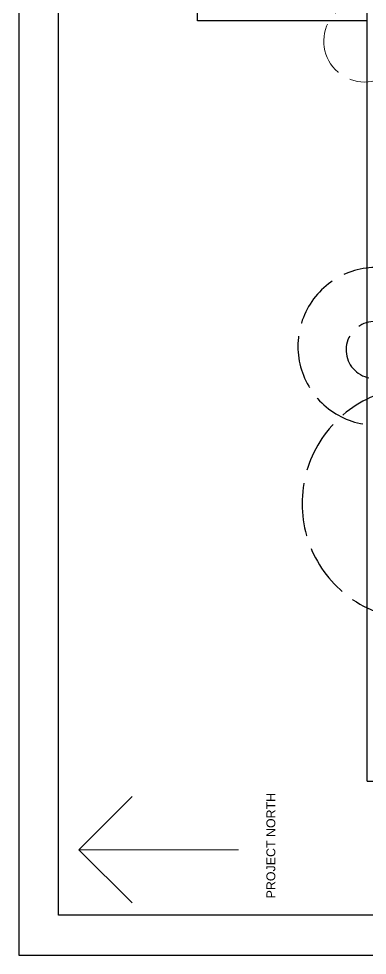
# Model space of a CAD drawing. Header units: inches. Extents: x 12 to 619, y -4 to 515.
# Drawn here: x 12.1 to 90.7, y -4 to 206.8 of the extents above; entities that cross this region are included whole.
import ezdxf

# ---------------------------------------------------------------- set-up
doc = ezdxf.new("R2010")
doc.units = ezdxf.units.IN
doc.header["$MEASUREMENT"] = 0
doc.linetypes.add('ACAD_ISO02W100', pattern=[15, 12, -3])
for name, color, linetype, lineweight in [('00-page-edge', 7, 'Continuous', 9), ('A101-Floorplan-1st-floor', 7, 'Continuous', 9), ('A201-Floorplan-2nd-floor', 3, 'Continuous', 9), ('E101-Electrical-1st-floor', 7, 'Continuous', 9), ('E201-Electrical-2nd-floor', 3, 'Continuous', 9)]:
    doc.layers.add(name, color=color, linetype=linetype, lineweight=lineweight)
doc.layers.add('Title Block', color=7, linetype='Continuous')
doc.styles.get("Standard").update_dxf_attribs({"font": 'Arial.ttf', "height": 2})

# ---------------------------------------------------------------- blocks, each defined once
blk = doc.blocks.new('arrow')
at = {"layer": '00-page-edge', "lineweight": 5}
for q in [(-12, 24), (0, 0), (12, 24)]:
    blk.add_line((0, 36), q, dxfattribs=at)
blk = doc.blocks.new('project-northt')
at = {"layer": 'Title Block', "lineweight": 5}
blk.add_blockref('arrow', (0, -36), dxfattribs=at)
blk.add_text('PROJECT NORTH', height=2, dxfattribs=at).set_placement((-10.96, -44.28))

msp = doc.modelspace()

# ---------------------------------------------------------------- linework, layer by layer
at = {"layer": '00-page-edge', "lineweight": -3}
for points in [[(12.0961, -4.0387), (619.3969, -4.0387), (619.3969, 515.3126), (12.0961, 515.3126)], [(565.3969, 4.9613), (21.0961, 4.9613), (21.0961, 506.3126), (565.3969, 506.3126)]]:
    msp.add_lwpolyline(points, close=True, dxfattribs=at)
at = {"layer": 'A101-Floorplan-1st-floor', "lineweight": -3}
for p, q in [((52.3788, 206.3187), (52.3788, 459.7508)), ((90.6913, 206.3187), (52.3788, 206.3187))]:
    msp.add_line(p, q, dxfattribs=at)
at = {"layer": 'A201-Floorplan-2nd-floor', "lineweight": -3}
for q in [(90.6912, 356.5673), (532.5022, 35.2654)]:
    msp.add_line((90.6913, 35.1678), q, dxfattribs=at)
at = {"layer": 'E101-Electrical-1st-floor', "linetype": 'ACAD_ISO02W100', "lineweight": -3}
for centre, radius, start, end in [((92.7988, 133.0659), 17.7563, 75.902281, 284.222962), ((92.3035, 132.2453), 6.3941, 16.276947, 321.419307), ((102.1675, 97.6667), 26.1809, 104.290232, 295.506286)]:
    msp.add_arc(centre, radius, start, end, dxfattribs=at)
at = {"layer": 'E201-Electrical-2nd-floor', "linetype": 'ACAD_ISO02W100', "lineweight": 5}
msp.add_arc((90.0671, 201.7545), 9.1836, 61.41522, 305.601382, dxfattribs=at)

# ---------------------------------------------------------------- block references
at = {"layer": '00-page-edge', "lineweight": 5, "rotation": 89.99999999999999}
msp.add_blockref('project-northt', (25.668, 19.7318), dxfattribs=at)

doc.saveas('drawing.dxf')
